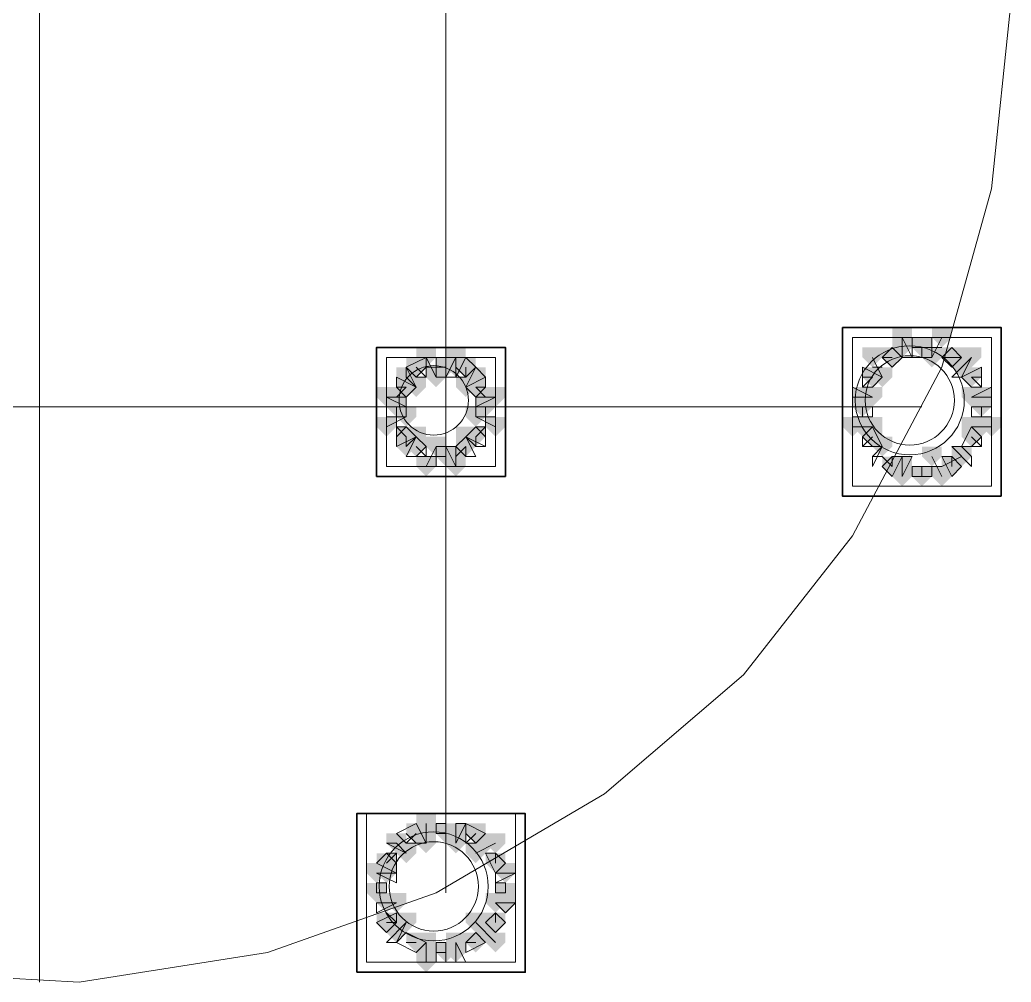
# Model space of a CAD drawing. Header units: millimetres. Extents: x 2315 to 4619, y 1334 to 1897.
# Drawn here: x 3527.93 to 3534.04, y 1548.66 to 1554.59 of the extents above; entities that cross this region are included whole.
import ezdxf

# ---------------------------------------------------------------- set-up
doc = ezdxf.new("R2010")
doc.units = ezdxf.units.MM
for name, color, linetype, true_color in [('PDF_10', 7, 'Continuous', 0x00b85c), ('PDF_AXIS', 7, 'Continuous', 0x00b85c), ('PDF_柱构件', 7, 'Continuous', 0x00b85c), ('PDF_转运站初步方案', 7, 'Continuous', 0x00b85c)]:
    doc.layers.add(name, color=color, linetype=linetype, true_color=true_color)
doc.layers.add('PDF_中心线层', color=1, linetype='Continuous')
doc.layers.add('PDF_粗实线层', color=7, linetype='Continuous')

msp = doc.modelspace()

# ---------------------------------------------------------------- hatches: boundary and pattern name
at = {"layer": 'PDF_10', "transparency": 33554559}
for points in [[(3533.4915, 1552.6298), (3533.4304, 1552.6298), (3533.4304, 1552.5687), (3533.4915, 1552.5076), (3533.5526, 1552.5687), (3533.5526, 1552.6298)], [(3533.4915, 1552.6298), (3533.4304, 1552.6298), (3533.4304, 1552.5687), (3533.4915, 1552.5076), (3533.5526, 1552.5687), (3533.5526, 1552.6298)], [(3533.3082, 1552.5687), (3533.2472, 1552.5687), (3533.2472, 1552.5076), (3533.3082, 1552.4466), (3533.3693, 1552.5076), (3533.3693, 1552.5687)], [(3533.3082, 1552.5687), (3533.2472, 1552.5687), (3533.2472, 1552.5076), (3533.3082, 1552.4466), (3533.3693, 1552.5076), (3533.3693, 1552.5687)], [(3533.3082, 1552.5687), (3533.2472, 1552.5687), (3533.2472, 1552.5076), (3533.3082, 1552.4466), (3533.3693, 1552.5076), (3533.3693, 1552.5687)], [(3533.6747, 1552.5687), (3533.6136, 1552.5687), (3533.6136, 1552.5076), (3533.6747, 1552.4466), (3533.7358, 1552.5076), (3533.7358, 1552.5687)], [(3533.6747, 1552.5687), (3533.6136, 1552.5687), (3533.6136, 1552.5076), (3533.6747, 1552.4466), (3533.7358, 1552.5076), (3533.7358, 1552.5687)], [(3533.6747, 1552.5687), (3533.6136, 1552.5687), (3533.6136, 1552.5076), (3533.6747, 1552.4466), (3533.7358, 1552.5076), (3533.7358, 1552.5687)], [(3530.3763, 1552.5076), (3530.3153, 1552.5076), (3530.3153, 1552.4466), (3530.3763, 1552.3855), (3530.4374, 1552.4466), (3530.4374, 1552.5076)], [(3530.3763, 1552.5076), (3530.3153, 1552.5076), (3530.3153, 1552.4466), (3530.3763, 1552.3855), (3530.4374, 1552.4466), (3530.4374, 1552.5076)], [(3530.5596, 1552.5076), (3530.4985, 1552.5076), (3530.4985, 1552.4466), (3530.5596, 1552.3855), (3530.6207, 1552.4466), (3530.6207, 1552.5076)], [(3530.5596, 1552.5076), (3530.4985, 1552.5076), (3530.4985, 1552.4466), (3530.5596, 1552.3855), (3530.6207, 1552.4466), (3530.6207, 1552.5076)], [(3530.6818, 1552.5076), (3530.6207, 1552.5076), (3530.6207, 1552.4466), (3530.6818, 1552.3855), (3530.7428, 1552.4466), (3530.7428, 1552.5076)], [(3530.6818, 1552.5076), (3530.6207, 1552.5076), (3530.6207, 1552.4466), (3530.6818, 1552.3855), (3530.7428, 1552.4466), (3530.7428, 1552.5076)], [(3533.1861, 1552.4466), (3533.125, 1552.4466), (3533.125, 1552.3855), (3533.1861, 1552.3244), (3533.2472, 1552.3855), (3533.2472, 1552.4466)], [(3533.1861, 1552.4466), (3533.125, 1552.4466), (3533.125, 1552.3855), (3533.1861, 1552.3244), (3533.2472, 1552.3855), (3533.2472, 1552.4466)], [(3533.7969, 1552.4466), (3533.7358, 1552.4466), (3533.7358, 1552.3855), (3533.7969, 1552.3244), (3533.858, 1552.3855), (3533.858, 1552.4466)], [(3533.7969, 1552.4466), (3533.7358, 1552.4466), (3533.7358, 1552.3855), (3533.7969, 1552.3244), (3533.858, 1552.3855), (3533.858, 1552.4466)], [(3530.3153, 1552.3855), (3530.2542, 1552.3855), (3530.2542, 1552.3244), (3530.3153, 1552.2633), (3530.3763, 1552.3244), (3530.3763, 1552.3855)], [(3530.3153, 1552.3855), (3530.2542, 1552.3855), (3530.2542, 1552.3244), (3530.3153, 1552.2633), (3530.3763, 1552.3244), (3530.3763, 1552.3855)], [(3530.7428, 1552.3855), (3530.6818, 1552.3855), (3530.6818, 1552.3244), (3530.7428, 1552.2633), (3530.8039, 1552.3244), (3530.8039, 1552.3855)], [(3530.7428, 1552.3855), (3530.6818, 1552.3855), (3530.6818, 1552.3244), (3530.7428, 1552.2633), (3530.8039, 1552.3244), (3530.8039, 1552.3855)], [(3530.2542, 1552.2633), (3530.1931, 1552.2633), (3530.1931, 1552.2022), (3530.2542, 1552.1412), (3530.3153, 1552.2022), (3530.3153, 1552.2633)], [(3530.2542, 1552.2633), (3530.1931, 1552.2633), (3530.1931, 1552.2022), (3530.2542, 1552.1412), (3530.3153, 1552.2022), (3530.3153, 1552.2633)], [(3530.2542, 1552.2633), (3530.1931, 1552.2633), (3530.1931, 1552.2022), (3530.2542, 1552.1412), (3530.3153, 1552.2022), (3530.3153, 1552.2633)], [(3530.8039, 1552.2633), (3530.7428, 1552.2633), (3530.7428, 1552.2022), (3530.8039, 1552.1412), (3530.865, 1552.2022), (3530.865, 1552.2633)], [(3530.8039, 1552.2633), (3530.7428, 1552.2633), (3530.7428, 1552.2022), (3530.8039, 1552.1412), (3530.865, 1552.2022), (3530.865, 1552.2633)], [(3530.8039, 1552.2633), (3530.7428, 1552.2633), (3530.7428, 1552.2022), (3530.8039, 1552.1412), (3530.865, 1552.2022), (3530.865, 1552.2633)], [(3533.125, 1552.2633), (3533.0639, 1552.2633), (3533.0639, 1552.2022), (3533.125, 1552.1412), (3533.1861, 1552.2022), (3533.1861, 1552.2633)], [(3533.125, 1552.2633), (3533.0639, 1552.2633), (3533.0639, 1552.2022), (3533.125, 1552.1412), (3533.1861, 1552.2022), (3533.1861, 1552.2633)], [(3533.858, 1552.2633), (3533.7969, 1552.2633), (3533.7969, 1552.2022), (3533.858, 1552.1412), (3533.9191, 1552.2022), (3533.9191, 1552.2633)], [(3533.858, 1552.2633), (3533.7969, 1552.2633), (3533.7969, 1552.2022), (3533.858, 1552.1412), (3533.9191, 1552.2022), (3533.9191, 1552.2633)], [(3533.858, 1552.2633), (3533.7969, 1552.2633), (3533.7969, 1552.2022), (3533.858, 1552.1412), (3533.9191, 1552.2022), (3533.9191, 1552.2633)], [(3530.3153, 1552.0801), (3530.2542, 1552.0801), (3530.2542, 1552.019), (3530.3153, 1551.9579), (3530.3763, 1552.019), (3530.3763, 1552.0801)], [(3530.3153, 1552.0801), (3530.2542, 1552.0801), (3530.2542, 1552.019), (3530.3153, 1551.9579), (3530.3763, 1552.019), (3530.3763, 1552.0801)], [(3530.7428, 1552.0801), (3530.6818, 1552.0801), (3530.6818, 1552.019), (3530.7428, 1551.9579), (3530.8039, 1552.019), (3530.8039, 1552.0801)], [(3530.7428, 1552.0801), (3530.6818, 1552.0801), (3530.6818, 1552.019), (3530.7428, 1551.9579), (3530.8039, 1552.019), (3530.8039, 1552.0801)], [(3533.1861, 1552.0801), (3533.125, 1552.0801), (3533.125, 1552.019), (3533.1861, 1551.9579), (3533.2472, 1552.019), (3533.2472, 1552.0801)], [(3533.1861, 1552.0801), (3533.125, 1552.0801), (3533.125, 1552.019), (3533.1861, 1551.9579), (3533.2472, 1552.019), (3533.2472, 1552.0801)], [(3533.7969, 1552.0801), (3533.7358, 1552.0801), (3533.7358, 1552.019), (3533.7969, 1551.9579), (3533.858, 1552.019), (3533.858, 1552.0801)], [(3533.7969, 1552.0801), (3533.7358, 1552.0801), (3533.7358, 1552.019), (3533.7969, 1551.9579), (3533.858, 1552.019), (3533.858, 1552.0801)], [(3530.3763, 1552.019), (3530.3153, 1552.019), (3530.3153, 1551.9579), (3530.3763, 1551.8968), (3530.4374, 1551.9579), (3530.4374, 1552.019)], [(3530.3763, 1552.019), (3530.3153, 1552.019), (3530.3153, 1551.9579), (3530.3763, 1551.8968), (3530.4374, 1551.9579), (3530.4374, 1552.019)], [(3530.6818, 1552.019), (3530.6207, 1552.019), (3530.6207, 1551.9579), (3530.6818, 1551.8968), (3530.7428, 1551.9579), (3530.7428, 1552.019)], [(3530.6818, 1552.019), (3530.6207, 1552.019), (3530.6207, 1551.9579), (3530.6818, 1551.8968), (3530.7428, 1551.9579), (3530.7428, 1552.019)], [(3530.5596, 1551.9579), (3530.4985, 1551.9579), (3530.4985, 1551.8968), (3530.5596, 1551.8357), (3530.6207, 1551.8968), (3530.6207, 1551.9579)], [(3530.5596, 1551.9579), (3530.4985, 1551.9579), (3530.4985, 1551.8968), (3530.5596, 1551.8357), (3530.6207, 1551.8968), (3530.6207, 1551.9579)], [(3533.3082, 1551.8968), (3533.2472, 1551.8968), (3533.2472, 1551.8357), (3533.3082, 1551.7747), (3533.3693, 1551.8357), (3533.3693, 1551.8968)], [(3533.3082, 1551.8968), (3533.2472, 1551.8968), (3533.2472, 1551.8357), (3533.3082, 1551.7747), (3533.3693, 1551.8357), (3533.3693, 1551.8968)], [(3533.6747, 1551.8968), (3533.6136, 1551.8968), (3533.6136, 1551.8357), (3533.6747, 1551.7747), (3533.7358, 1551.8357), (3533.7358, 1551.8968)], [(3533.6747, 1551.8968), (3533.6136, 1551.8968), (3533.6136, 1551.8357), (3533.6747, 1551.7747), (3533.7358, 1551.8357), (3533.7358, 1551.8968)], [(3533.4915, 1551.8357), (3533.4304, 1551.8357), (3533.4304, 1551.7747), (3533.4915, 1551.7136), (3533.5526, 1551.7747), (3533.5526, 1551.8357)], [(3533.4915, 1551.8357), (3533.4304, 1551.8357), (3533.4304, 1551.7747), (3533.4915, 1551.7136), (3533.5526, 1551.7747), (3533.5526, 1551.8357)], [(3530.3763, 1549.6368), (3530.3153, 1549.6368), (3530.3153, 1549.5757), (3530.3763, 1549.5147), (3530.4374, 1549.5757), (3530.4374, 1549.6368)], [(3530.3763, 1549.6368), (3530.3153, 1549.6368), (3530.3153, 1549.5757), (3530.3763, 1549.5147), (3530.4374, 1549.5757), (3530.4374, 1549.6368)], [(3530.5596, 1549.6368), (3530.4985, 1549.6368), (3530.4985, 1549.5757), (3530.5596, 1549.5147), (3530.6207, 1549.5757), (3530.6207, 1549.6368)], [(3530.5596, 1549.6368), (3530.4985, 1549.6368), (3530.4985, 1549.5757), (3530.5596, 1549.5147), (3530.6207, 1549.5757), (3530.6207, 1549.6368)], [(3530.7428, 1549.6368), (3530.6818, 1549.6368), (3530.6818, 1549.5757), (3530.7428, 1549.5147), (3530.8039, 1549.5757), (3530.8039, 1549.6368)], [(3530.7428, 1549.6368), (3530.6818, 1549.6368), (3530.6818, 1549.5757), (3530.7428, 1549.5147), (3530.8039, 1549.5757), (3530.8039, 1549.6368)], [(3530.1931, 1549.4536), (3530.132, 1549.4536), (3530.132, 1549.3925), (3530.1931, 1549.3314), (3530.2542, 1549.3925), (3530.2542, 1549.4536)], [(3530.1931, 1549.4536), (3530.132, 1549.4536), (3530.132, 1549.3925), (3530.1931, 1549.3314), (3530.2542, 1549.3925), (3530.2542, 1549.4536)], [(3530.865, 1549.4536), (3530.8039, 1549.4536), (3530.8039, 1549.3925), (3530.865, 1549.3314), (3530.9261, 1549.3925), (3530.9261, 1549.4536)], [(3530.865, 1549.4536), (3530.8039, 1549.4536), (3530.8039, 1549.3925), (3530.865, 1549.3314), (3530.9261, 1549.3925), (3530.9261, 1549.4536)], [(3530.132, 1549.2703), (3530.0709, 1549.2703), (3530.0709, 1549.2093), (3530.132, 1549.1482), (3530.1931, 1549.2093), (3530.1931, 1549.2703)], [(3530.132, 1549.2703), (3530.0709, 1549.2703), (3530.0709, 1549.2093), (3530.132, 1549.1482), (3530.1931, 1549.2093), (3530.1931, 1549.2703)], [(3530.9261, 1549.2703), (3530.865, 1549.2703), (3530.865, 1549.2093), (3530.9261, 1549.1482), (3530.9872, 1549.2093), (3530.9872, 1549.2703)], [(3530.9261, 1549.2703), (3530.865, 1549.2703), (3530.865, 1549.2093), (3530.9261, 1549.1482), (3530.9872, 1549.2093), (3530.9872, 1549.2703)], [(3530.1931, 1549.0871), (3530.132, 1549.0871), (3530.132, 1549.026), (3530.1931, 1548.9649), (3530.2542, 1549.026), (3530.2542, 1549.0871)], [(3530.1931, 1549.0871), (3530.132, 1549.0871), (3530.132, 1549.026), (3530.1931, 1548.9649), (3530.2542, 1549.026), (3530.2542, 1549.0871)], [(3530.865, 1549.0871), (3530.8039, 1549.0871), (3530.8039, 1549.026), (3530.865, 1548.9649), (3530.9261, 1549.026), (3530.9261, 1549.0871)], [(3530.865, 1549.0871), (3530.8039, 1549.0871), (3530.8039, 1549.026), (3530.865, 1548.9649), (3530.9261, 1549.026), (3530.9261, 1549.0871)], [(3530.865, 1549.0871), (3530.8039, 1549.0871), (3530.8039, 1549.026), (3530.865, 1548.9649), (3530.9261, 1549.026), (3530.9261, 1549.0871)], [(3530.3763, 1548.9649), (3530.3153, 1548.9649), (3530.3153, 1548.9039), (3530.3763, 1548.8428), (3530.4374, 1548.9039), (3530.4374, 1548.9649)], [(3530.3763, 1548.9649), (3530.3153, 1548.9649), (3530.3153, 1548.9039), (3530.3763, 1548.8428), (3530.4374, 1548.9039), (3530.4374, 1548.9649)], [(3530.7428, 1548.9649), (3530.6818, 1548.9649), (3530.6818, 1548.9039), (3530.7428, 1548.8428), (3530.8039, 1548.9039), (3530.8039, 1548.9649)], [(3530.7428, 1548.9649), (3530.6818, 1548.9649), (3530.6818, 1548.9039), (3530.7428, 1548.8428), (3530.8039, 1548.9039), (3530.8039, 1548.9649)], [(3530.5596, 1548.9039), (3530.4985, 1548.9039), (3530.4985, 1548.8428), (3530.5596, 1548.7817), (3530.6207, 1548.8428), (3530.6207, 1548.9039)], [(3530.5596, 1548.9039), (3530.4985, 1548.9039), (3530.4985, 1548.8428), (3530.5596, 1548.7817), (3530.6207, 1548.8428), (3530.6207, 1548.9039)]]:
    msp.add_hatch(color=256, dxfattribs=at).paths.add_polyline_path(points)
at = {"layer": 'PDF_柱构件', "transparency": 33554559}
for points in [[(3533.3693, 1552.6909), (3533.3082, 1552.6909), (3533.3082, 1552.6298), (3533.3693, 1552.5687), (3533.4304, 1552.6298), (3533.4304, 1552.6909)], [(3533.6136, 1552.6909), (3533.5526, 1552.6909), (3533.5526, 1552.6298), (3533.6136, 1552.5687), (3533.6747, 1552.6298), (3533.6747, 1552.6909)], [(3533.3693, 1552.6298), (3533.3082, 1552.6298), (3533.3082, 1552.5687), (3533.3693, 1552.5076), (3533.4304, 1552.5687), (3533.4304, 1552.6298)], [(3530.4374, 1552.5687), (3530.3763, 1552.5687), (3530.3763, 1552.5076), (3530.4374, 1552.4466), (3530.4985, 1552.5076), (3530.4985, 1552.5687)], [(3530.6207, 1552.5687), (3530.5596, 1552.5687), (3530.5596, 1552.5076), (3530.6207, 1552.4466), (3530.6818, 1552.5076), (3530.6818, 1552.5687)], [(3533.1861, 1552.5687), (3533.125, 1552.5687), (3533.125, 1552.5076), (3533.1861, 1552.4466), (3533.2472, 1552.5076), (3533.2472, 1552.5687)], [(3533.5526, 1552.5687), (3533.4915, 1552.5687), (3533.4915, 1552.5076), (3533.5526, 1552.4466), (3533.6136, 1552.5076), (3533.6136, 1552.5687)], [(3533.7969, 1552.5687), (3533.7358, 1552.5687), (3533.7358, 1552.5076), (3533.7969, 1552.4466), (3533.858, 1552.5076), (3533.858, 1552.5687)], [(3530.6207, 1552.5076), (3530.5596, 1552.5076), (3530.5596, 1552.4466), (3530.6207, 1552.3855), (3530.6818, 1552.4466), (3530.6818, 1552.5076)], [(3533.7358, 1552.5076), (3533.6747, 1552.5076), (3533.6747, 1552.4466), (3533.7358, 1552.3855), (3533.7969, 1552.4466), (3533.7969, 1552.5076)], [(3530.3153, 1552.4466), (3530.2542, 1552.4466), (3530.2542, 1552.3855), (3530.3153, 1552.3244), (3530.3763, 1552.3855), (3530.3763, 1552.4466)], [(3530.4985, 1552.4466), (3530.4374, 1552.4466), (3530.4374, 1552.3855), (3530.4985, 1552.3244), (3530.5596, 1552.3855), (3530.5596, 1552.4466)], [(3530.7428, 1552.4466), (3530.6818, 1552.4466), (3530.6818, 1552.3855), (3530.7428, 1552.3244), (3530.8039, 1552.3855), (3530.8039, 1552.4466)], [(3533.2472, 1552.4466), (3533.1861, 1552.4466), (3533.1861, 1552.3855), (3533.2472, 1552.3244), (3533.3082, 1552.3855), (3533.3082, 1552.4466)], [(3530.3763, 1552.3855), (3530.3153, 1552.3855), (3530.3153, 1552.3244), (3530.3763, 1552.2633), (3530.4374, 1552.3244), (3530.4374, 1552.3855)], [(3530.6818, 1552.3855), (3530.6207, 1552.3855), (3530.6207, 1552.3244), (3530.6818, 1552.2633), (3530.7428, 1552.3244), (3530.7428, 1552.3855)], [(3530.1931, 1552.3244), (3530.132, 1552.3244), (3530.132, 1552.2633), (3530.1931, 1552.2022), (3530.2542, 1552.2633), (3530.2542, 1552.3244)], [(3530.2542, 1552.3244), (3530.1931, 1552.3244), (3530.1931, 1552.2633), (3530.2542, 1552.2022), (3530.3153, 1552.2633), (3530.3153, 1552.3244)], [(3530.8039, 1552.3244), (3530.7428, 1552.3244), (3530.7428, 1552.2633), (3530.8039, 1552.2022), (3530.865, 1552.2633), (3530.865, 1552.3244)], [(3530.865, 1552.3244), (3530.8039, 1552.3244), (3530.8039, 1552.2633), (3530.865, 1552.2022), (3530.9261, 1552.2633), (3530.9261, 1552.3244)], [(3533.125, 1552.3244), (3533.0639, 1552.3244), (3533.0639, 1552.2633), (3533.125, 1552.2022), (3533.1861, 1552.2633), (3533.1861, 1552.3244)], [(3533.1861, 1552.3244), (3533.125, 1552.3244), (3533.125, 1552.2633), (3533.1861, 1552.2022), (3533.2472, 1552.2633), (3533.2472, 1552.3244)], [(3533.7969, 1552.3244), (3533.7358, 1552.3244), (3533.7358, 1552.2633), (3533.7969, 1552.2022), (3533.858, 1552.2633), (3533.858, 1552.3244)], [(3533.858, 1552.3244), (3533.7969, 1552.3244), (3533.7969, 1552.2633), (3533.858, 1552.2022), (3533.9191, 1552.2633), (3533.9191, 1552.3244)], [(3530.3153, 1552.2022), (3530.2542, 1552.2022), (3530.2542, 1552.1412), (3530.3153, 1552.0801), (3530.3763, 1552.1412), (3530.3763, 1552.2022)], [(3530.7428, 1552.2022), (3530.6818, 1552.2022), (3530.6818, 1552.1412), (3530.7428, 1552.0801), (3530.8039, 1552.1412), (3530.8039, 1552.2022)], [(3530.1931, 1552.1412), (3530.132, 1552.1412), (3530.132, 1552.0801), (3530.1931, 1552.019), (3530.2542, 1552.0801), (3530.2542, 1552.1412)], [(3530.865, 1552.1412), (3530.8039, 1552.1412), (3530.8039, 1552.0801), (3530.865, 1552.019), (3530.9261, 1552.0801), (3530.9261, 1552.1412)], [(3533.0639, 1552.1412), (3533.0028, 1552.1412), (3533.0028, 1552.0801), (3533.0639, 1552.019), (3533.125, 1552.0801), (3533.125, 1552.1412)], [(3533.125, 1552.1412), (3533.0639, 1552.1412), (3533.0639, 1552.0801), (3533.125, 1552.019), (3533.1861, 1552.0801), (3533.1861, 1552.1412)], [(3533.1861, 1552.1412), (3533.125, 1552.1412), (3533.125, 1552.0801), (3533.1861, 1552.019), (3533.2472, 1552.0801), (3533.2472, 1552.1412)], [(3533.7969, 1552.1412), (3533.7358, 1552.1412), (3533.7358, 1552.0801), (3533.7969, 1552.019), (3533.858, 1552.0801), (3533.858, 1552.1412)], [(3533.858, 1552.1412), (3533.7969, 1552.1412), (3533.7969, 1552.0801), (3533.858, 1552.019), (3533.9191, 1552.0801), (3533.9191, 1552.1412)], [(3533.9191, 1552.1412), (3533.858, 1552.1412), (3533.858, 1552.0801), (3533.9191, 1552.019), (3533.9801, 1552.0801), (3533.9801, 1552.1412)], [(3530.3763, 1552.0801), (3530.3153, 1552.0801), (3530.3153, 1552.019), (3530.3763, 1551.9579), (3530.4374, 1552.019), (3530.4374, 1552.0801)], [(3530.6818, 1552.0801), (3530.6207, 1552.0801), (3530.6207, 1552.019), (3530.6818, 1551.9579), (3530.7428, 1552.019), (3530.7428, 1552.0801)], [(3530.3153, 1552.019), (3530.2542, 1552.019), (3530.2542, 1551.9579), (3530.3153, 1551.8968), (3530.3763, 1551.9579), (3530.3763, 1552.019)], [(3530.4985, 1552.019), (3530.4374, 1552.019), (3530.4374, 1551.9579), (3530.4985, 1551.8968), (3530.5596, 1551.9579), (3530.5596, 1552.019)], [(3533.2472, 1552.019), (3533.1861, 1552.019), (3533.1861, 1551.9579), (3533.2472, 1551.8968), (3533.3082, 1551.9579), (3533.3082, 1552.019)], [(3530.6207, 1551.9579), (3530.5596, 1551.9579), (3530.5596, 1551.8968), (3530.6207, 1551.8357), (3530.6818, 1551.8968), (3530.6818, 1551.9579)], [(3533.5526, 1551.9579), (3533.4915, 1551.9579), (3533.4915, 1551.8968), (3533.5526, 1551.8357), (3533.6136, 1551.8968), (3533.6136, 1551.9579)], [(3533.7358, 1551.9579), (3533.6747, 1551.9579), (3533.6747, 1551.8968), (3533.7358, 1551.8357), (3533.7969, 1551.8968), (3533.7969, 1551.9579)], [(3530.4374, 1551.8968), (3530.3763, 1551.8968), (3530.3763, 1551.8357), (3530.4374, 1551.7747), (3530.4985, 1551.8357), (3530.4985, 1551.8968)], [(3530.6207, 1551.8968), (3530.5596, 1551.8968), (3530.5596, 1551.8357), (3530.6207, 1551.7747), (3530.6818, 1551.8357), (3530.6818, 1551.8968)], [(3533.3693, 1551.8968), (3533.3082, 1551.8968), (3533.3082, 1551.8357), (3533.3693, 1551.7747), (3533.4304, 1551.8357), (3533.4304, 1551.8968)], [(3533.3693, 1551.8357), (3533.3082, 1551.8357), (3533.3082, 1551.7747), (3533.3693, 1551.7136), (3533.4304, 1551.7747), (3533.4304, 1551.8357)], [(3533.6136, 1551.8357), (3533.5526, 1551.8357), (3533.5526, 1551.7747), (3533.6136, 1551.7136), (3533.6747, 1551.7747), (3533.6747, 1551.8357)], [(3530.4374, 1549.6979), (3530.3763, 1549.6979), (3530.3763, 1549.6368), (3530.4374, 1549.5757), (3530.4985, 1549.6368), (3530.4985, 1549.6979)], [(3530.4374, 1549.6368), (3530.3763, 1549.6368), (3530.3763, 1549.5757), (3530.4374, 1549.5147), (3530.4985, 1549.5757), (3530.4985, 1549.6368)], [(3530.6207, 1549.6368), (3530.5596, 1549.6368), (3530.5596, 1549.5757), (3530.6207, 1549.5147), (3530.6818, 1549.5757), (3530.6818, 1549.6368)], [(3530.2542, 1549.5757), (3530.1931, 1549.5757), (3530.1931, 1549.5147), (3530.2542, 1549.4536), (3530.3153, 1549.5147), (3530.3153, 1549.5757)], [(3530.4374, 1549.5757), (3530.3763, 1549.5757), (3530.3763, 1549.5147), (3530.4374, 1549.4536), (3530.4985, 1549.5147), (3530.4985, 1549.5757)], [(3530.6207, 1549.5757), (3530.5596, 1549.5757), (3530.5596, 1549.5147), (3530.6207, 1549.4536), (3530.6818, 1549.5147), (3530.6818, 1549.5757)], [(3530.8039, 1549.5757), (3530.7428, 1549.5757), (3530.7428, 1549.5147), (3530.8039, 1549.4536), (3530.865, 1549.5147), (3530.865, 1549.5757)], [(3530.865, 1549.5757), (3530.8039, 1549.5757), (3530.8039, 1549.5147), (3530.865, 1549.4536), (3530.9261, 1549.5147), (3530.9261, 1549.5757)], [(3530.3153, 1549.5147), (3530.2542, 1549.5147), (3530.2542, 1549.4536), (3530.3153, 1549.3925), (3530.3763, 1549.4536), (3530.3763, 1549.5147)], [(3530.7428, 1549.5147), (3530.6818, 1549.5147), (3530.6818, 1549.4536), (3530.7428, 1549.3925), (3530.8039, 1549.4536), (3530.8039, 1549.5147)], [(3530.132, 1549.3925), (3530.0709, 1549.3925), (3530.0709, 1549.3314), (3530.132, 1549.2703), (3530.1931, 1549.3314), (3530.1931, 1549.3925)], [(3530.1931, 1549.3925), (3530.132, 1549.3925), (3530.132, 1549.3314), (3530.1931, 1549.2703), (3530.2542, 1549.3314), (3530.2542, 1549.3925)], [(3530.9261, 1549.3925), (3530.865, 1549.3925), (3530.865, 1549.3314), (3530.9261, 1549.2703), (3530.9872, 1549.3314), (3530.9872, 1549.3925)], [(3530.1931, 1549.2093), (3530.132, 1549.2093), (3530.132, 1549.1482), (3530.1931, 1549.0871), (3530.2542, 1549.1482), (3530.2542, 1549.2093)], [(3530.2542, 1549.2093), (3530.1931, 1549.2093), (3530.1931, 1549.1482), (3530.2542, 1549.0871), (3530.3153, 1549.1482), (3530.3153, 1549.2093)], [(3530.865, 1549.2093), (3530.8039, 1549.2093), (3530.8039, 1549.1482), (3530.865, 1549.0871), (3530.9261, 1549.1482), (3530.9261, 1549.2093)], [(3530.9261, 1549.2093), (3530.865, 1549.2093), (3530.865, 1549.1482), (3530.9261, 1549.0871), (3530.9872, 1549.1482), (3530.9872, 1549.2093)], [(3530.3153, 1549.0871), (3530.2542, 1549.0871), (3530.2542, 1549.026), (3530.3153, 1548.9649), (3530.3763, 1549.026), (3530.3763, 1549.0871)], [(3530.7428, 1549.0871), (3530.6818, 1549.0871), (3530.6818, 1549.026), (3530.7428, 1548.9649), (3530.8039, 1549.026), (3530.8039, 1549.0871)], [(3530.2542, 1549.026), (3530.1931, 1549.026), (3530.1931, 1548.9649), (3530.2542, 1548.9039), (3530.3153, 1548.9649), (3530.3153, 1549.026)], [(3530.8039, 1549.026), (3530.7428, 1549.026), (3530.7428, 1548.9649), (3530.8039, 1548.9039), (3530.865, 1548.9649), (3530.865, 1549.026)], [(3530.4374, 1548.9649), (3530.3763, 1548.9649), (3530.3763, 1548.9039), (3530.4374, 1548.8428), (3530.4985, 1548.9039), (3530.4985, 1548.9649)], [(3530.6207, 1548.9649), (3530.5596, 1548.9649), (3530.5596, 1548.9039), (3530.6207, 1548.8428), (3530.6818, 1548.9039), (3530.6818, 1548.9649)], [(3530.865, 1548.9649), (3530.8039, 1548.9649), (3530.8039, 1548.9039), (3530.865, 1548.8428), (3530.9261, 1548.9039), (3530.9261, 1548.9649)], [(3530.4374, 1548.9039), (3530.3763, 1548.9039), (3530.3763, 1548.8428), (3530.4374, 1548.7817), (3530.4985, 1548.8428), (3530.4985, 1548.9039)], [(3530.6207, 1548.9039), (3530.5596, 1548.9039), (3530.5596, 1548.8428), (3530.6207, 1548.7817), (3530.6818, 1548.8428), (3530.6818, 1548.9039)], [(3530.4374, 1548.8428), (3530.3763, 1548.8428), (3530.3763, 1548.7817), (3530.4374, 1548.7206), (3530.4985, 1548.7817), (3530.4985, 1548.8428)]]:
    msp.add_hatch(color=256, dxfattribs=at).paths.add_polyline_path(points)
at = {"layer": 'PDF_转运站初步方案', "transparency": 33554559}
for points in [[(3533.4915, 1552.6298), (3533.4304, 1552.6298), (3533.4304, 1552.5687), (3533.4915, 1552.5076), (3533.5526, 1552.5687), (3533.5526, 1552.6298)], [(3533.4915, 1552.6298), (3533.4304, 1552.6298), (3533.4304, 1552.5687), (3533.4915, 1552.5076), (3533.5526, 1552.5687), (3533.5526, 1552.6298)], [(3533.3082, 1552.5687), (3533.2472, 1552.5687), (3533.2472, 1552.5076), (3533.3082, 1552.4466), (3533.3693, 1552.5076), (3533.3693, 1552.5687)], [(3533.3082, 1552.5687), (3533.2472, 1552.5687), (3533.2472, 1552.5076), (3533.3082, 1552.4466), (3533.3693, 1552.5076), (3533.3693, 1552.5687)], [(3533.6747, 1552.5687), (3533.6136, 1552.5687), (3533.6136, 1552.5076), (3533.6747, 1552.4466), (3533.7358, 1552.5076), (3533.7358, 1552.5687)], [(3533.6747, 1552.5687), (3533.6136, 1552.5687), (3533.6136, 1552.5076), (3533.6747, 1552.4466), (3533.7358, 1552.5076), (3533.7358, 1552.5687)], [(3530.3763, 1552.5076), (3530.3153, 1552.5076), (3530.3153, 1552.4466), (3530.3763, 1552.3855), (3530.4374, 1552.4466), (3530.4374, 1552.5076)], [(3530.3763, 1552.5076), (3530.3153, 1552.5076), (3530.3153, 1552.4466), (3530.3763, 1552.3855), (3530.4374, 1552.4466), (3530.4374, 1552.5076)], [(3530.5596, 1552.5076), (3530.4985, 1552.5076), (3530.4985, 1552.4466), (3530.5596, 1552.3855), (3530.6207, 1552.4466), (3530.6207, 1552.5076)], [(3530.5596, 1552.5076), (3530.4985, 1552.5076), (3530.4985, 1552.4466), (3530.5596, 1552.3855), (3530.6207, 1552.4466), (3530.6207, 1552.5076)], [(3530.6818, 1552.5076), (3530.6207, 1552.5076), (3530.6207, 1552.4466), (3530.6818, 1552.3855), (3530.7428, 1552.4466), (3530.7428, 1552.5076)], [(3530.6818, 1552.5076), (3530.6207, 1552.5076), (3530.6207, 1552.4466), (3530.6818, 1552.3855), (3530.7428, 1552.4466), (3530.7428, 1552.5076)], [(3533.1861, 1552.4466), (3533.125, 1552.4466), (3533.125, 1552.3855), (3533.1861, 1552.3244), (3533.2472, 1552.3855), (3533.2472, 1552.4466)], [(3533.1861, 1552.4466), (3533.125, 1552.4466), (3533.125, 1552.3855), (3533.1861, 1552.3244), (3533.2472, 1552.3855), (3533.2472, 1552.4466)], [(3533.7969, 1552.4466), (3533.7358, 1552.4466), (3533.7358, 1552.3855), (3533.7969, 1552.3244), (3533.858, 1552.3855), (3533.858, 1552.4466)], [(3533.7969, 1552.4466), (3533.7358, 1552.4466), (3533.7358, 1552.3855), (3533.7969, 1552.3244), (3533.858, 1552.3855), (3533.858, 1552.4466)], [(3530.3153, 1552.3855), (3530.2542, 1552.3855), (3530.2542, 1552.3244), (3530.3153, 1552.2633), (3530.3763, 1552.3244), (3530.3763, 1552.3855)], [(3530.3153, 1552.3855), (3530.2542, 1552.3855), (3530.2542, 1552.3244), (3530.3153, 1552.2633), (3530.3763, 1552.3244), (3530.3763, 1552.3855)], [(3530.7428, 1552.3855), (3530.6818, 1552.3855), (3530.6818, 1552.3244), (3530.7428, 1552.2633), (3530.8039, 1552.3244), (3530.8039, 1552.3855)], [(3530.7428, 1552.3855), (3530.6818, 1552.3855), (3530.6818, 1552.3244), (3530.7428, 1552.2633), (3530.8039, 1552.3244), (3530.8039, 1552.3855)], [(3530.2542, 1552.2633), (3530.1931, 1552.2633), (3530.1931, 1552.2022), (3530.2542, 1552.1412), (3530.3153, 1552.2022), (3530.3153, 1552.2633)], [(3530.2542, 1552.2633), (3530.1931, 1552.2633), (3530.1931, 1552.2022), (3530.2542, 1552.1412), (3530.3153, 1552.2022), (3530.3153, 1552.2633)], [(3530.8039, 1552.2633), (3530.7428, 1552.2633), (3530.7428, 1552.2022), (3530.8039, 1552.1412), (3530.865, 1552.2022), (3530.865, 1552.2633)], [(3530.8039, 1552.2633), (3530.7428, 1552.2633), (3530.7428, 1552.2022), (3530.8039, 1552.1412), (3530.865, 1552.2022), (3530.865, 1552.2633)], [(3533.125, 1552.2633), (3533.0639, 1552.2633), (3533.0639, 1552.2022), (3533.125, 1552.1412), (3533.1861, 1552.2022), (3533.1861, 1552.2633)], [(3533.125, 1552.2633), (3533.0639, 1552.2633), (3533.0639, 1552.2022), (3533.125, 1552.1412), (3533.1861, 1552.2022), (3533.1861, 1552.2633)], [(3533.858, 1552.2633), (3533.7969, 1552.2633), (3533.7969, 1552.2022), (3533.858, 1552.1412), (3533.9191, 1552.2022), (3533.9191, 1552.2633)], [(3533.858, 1552.2633), (3533.7969, 1552.2633), (3533.7969, 1552.2022), (3533.858, 1552.1412), (3533.9191, 1552.2022), (3533.9191, 1552.2633)], [(3530.3153, 1552.0801), (3530.2542, 1552.0801), (3530.2542, 1552.019), (3530.3153, 1551.9579), (3530.3763, 1552.019), (3530.3763, 1552.0801)], [(3530.3153, 1552.0801), (3530.2542, 1552.0801), (3530.2542, 1552.019), (3530.3153, 1551.9579), (3530.3763, 1552.019), (3530.3763, 1552.0801)], [(3530.7428, 1552.0801), (3530.6818, 1552.0801), (3530.6818, 1552.019), (3530.7428, 1551.9579), (3530.8039, 1552.019), (3530.8039, 1552.0801)], [(3530.7428, 1552.0801), (3530.6818, 1552.0801), (3530.6818, 1552.019), (3530.7428, 1551.9579), (3530.8039, 1552.019), (3530.8039, 1552.0801)], [(3533.1861, 1552.0801), (3533.125, 1552.0801), (3533.125, 1552.019), (3533.1861, 1551.9579), (3533.2472, 1552.019), (3533.2472, 1552.0801)], [(3533.1861, 1552.0801), (3533.125, 1552.0801), (3533.125, 1552.019), (3533.1861, 1551.9579), (3533.2472, 1552.019), (3533.2472, 1552.0801)], [(3533.7969, 1552.0801), (3533.7358, 1552.0801), (3533.7358, 1552.019), (3533.7969, 1551.9579), (3533.858, 1552.019), (3533.858, 1552.0801)], [(3533.7969, 1552.0801), (3533.7358, 1552.0801), (3533.7358, 1552.019), (3533.7969, 1551.9579), (3533.858, 1552.019), (3533.858, 1552.0801)], [(3530.3763, 1552.019), (3530.3153, 1552.019), (3530.3153, 1551.9579), (3530.3763, 1551.8968), (3530.4374, 1551.9579), (3530.4374, 1552.019)], [(3530.3763, 1552.019), (3530.3153, 1552.019), (3530.3153, 1551.9579), (3530.3763, 1551.8968), (3530.4374, 1551.9579), (3530.4374, 1552.019)], [(3530.6818, 1552.019), (3530.6207, 1552.019), (3530.6207, 1551.9579), (3530.6818, 1551.8968), (3530.7428, 1551.9579), (3530.7428, 1552.019)], [(3530.6818, 1552.019), (3530.6207, 1552.019), (3530.6207, 1551.9579), (3530.6818, 1551.8968), (3530.7428, 1551.9579), (3530.7428, 1552.019)], [(3530.5596, 1551.9579), (3530.4985, 1551.9579), (3530.4985, 1551.8968), (3530.5596, 1551.8357), (3530.6207, 1551.8968), (3530.6207, 1551.9579)], [(3530.5596, 1551.9579), (3530.4985, 1551.9579), (3530.4985, 1551.8968), (3530.5596, 1551.8357), (3530.6207, 1551.8968), (3530.6207, 1551.9579)], [(3533.3082, 1551.8968), (3533.2472, 1551.8968), (3533.2472, 1551.8357), (3533.3082, 1551.7747), (3533.3693, 1551.8357), (3533.3693, 1551.8968)], [(3533.3082, 1551.8968), (3533.2472, 1551.8968), (3533.2472, 1551.8357), (3533.3082, 1551.7747), (3533.3693, 1551.8357), (3533.3693, 1551.8968)], [(3533.6747, 1551.8968), (3533.6136, 1551.8968), (3533.6136, 1551.8357), (3533.6747, 1551.7747), (3533.7358, 1551.8357), (3533.7358, 1551.8968)], [(3533.6747, 1551.8968), (3533.6136, 1551.8968), (3533.6136, 1551.8357), (3533.6747, 1551.7747), (3533.7358, 1551.8357), (3533.7358, 1551.8968)], [(3533.4915, 1551.8357), (3533.4304, 1551.8357), (3533.4304, 1551.7747), (3533.4915, 1551.7136), (3533.5526, 1551.7747), (3533.5526, 1551.8357)], [(3533.4915, 1551.8357), (3533.4304, 1551.8357), (3533.4304, 1551.7747), (3533.4915, 1551.7136), (3533.5526, 1551.7747), (3533.5526, 1551.8357)], [(3530.3763, 1549.6368), (3530.3153, 1549.6368), (3530.3153, 1549.5757), (3530.3763, 1549.5147), (3530.4374, 1549.5757), (3530.4374, 1549.6368)], [(3530.3763, 1549.6368), (3530.3153, 1549.6368), (3530.3153, 1549.5757), (3530.3763, 1549.5147), (3530.4374, 1549.5757), (3530.4374, 1549.6368)], [(3530.5596, 1549.6368), (3530.4985, 1549.6368), (3530.4985, 1549.5757), (3530.5596, 1549.5147), (3530.6207, 1549.5757), (3530.6207, 1549.6368)], [(3530.5596, 1549.6368), (3530.4985, 1549.6368), (3530.4985, 1549.5757), (3530.5596, 1549.5147), (3530.6207, 1549.5757), (3530.6207, 1549.6368)], [(3530.7428, 1549.6368), (3530.6818, 1549.6368), (3530.6818, 1549.5757), (3530.7428, 1549.5147), (3530.8039, 1549.5757), (3530.8039, 1549.6368)], [(3530.7428, 1549.6368), (3530.6818, 1549.6368), (3530.6818, 1549.5757), (3530.7428, 1549.5147), (3530.8039, 1549.5757), (3530.8039, 1549.6368)], [(3530.1931, 1549.4536), (3530.132, 1549.4536), (3530.132, 1549.3925), (3530.1931, 1549.3314), (3530.2542, 1549.3925), (3530.2542, 1549.4536)], [(3530.1931, 1549.4536), (3530.132, 1549.4536), (3530.132, 1549.3925), (3530.1931, 1549.3314), (3530.2542, 1549.3925), (3530.2542, 1549.4536)], [(3530.865, 1549.4536), (3530.8039, 1549.4536), (3530.8039, 1549.3925), (3530.865, 1549.3314), (3530.9261, 1549.3925), (3530.9261, 1549.4536)], [(3530.865, 1549.4536), (3530.8039, 1549.4536), (3530.8039, 1549.3925), (3530.865, 1549.3314), (3530.9261, 1549.3925), (3530.9261, 1549.4536)], [(3530.132, 1549.2703), (3530.0709, 1549.2703), (3530.0709, 1549.2093), (3530.132, 1549.1482), (3530.1931, 1549.2093), (3530.1931, 1549.2703)], [(3530.132, 1549.2703), (3530.0709, 1549.2703), (3530.0709, 1549.2093), (3530.132, 1549.1482), (3530.1931, 1549.2093), (3530.1931, 1549.2703)], [(3530.9261, 1549.2703), (3530.865, 1549.2703), (3530.865, 1549.2093), (3530.9261, 1549.1482), (3530.9872, 1549.2093), (3530.9872, 1549.2703)], [(3530.9261, 1549.2703), (3530.865, 1549.2703), (3530.865, 1549.2093), (3530.9261, 1549.1482), (3530.9872, 1549.2093), (3530.9872, 1549.2703)], [(3530.1931, 1549.0871), (3530.132, 1549.0871), (3530.132, 1549.026), (3530.1931, 1548.9649), (3530.2542, 1549.026), (3530.2542, 1549.0871)], [(3530.1931, 1549.0871), (3530.132, 1549.0871), (3530.132, 1549.026), (3530.1931, 1548.9649), (3530.2542, 1549.026), (3530.2542, 1549.0871)], [(3530.865, 1549.0871), (3530.8039, 1549.0871), (3530.8039, 1549.026), (3530.865, 1548.9649), (3530.9261, 1549.026), (3530.9261, 1549.0871)], [(3530.865, 1549.0871), (3530.8039, 1549.0871), (3530.8039, 1549.026), (3530.865, 1548.9649), (3530.9261, 1549.026), (3530.9261, 1549.0871)], [(3530.3763, 1548.9649), (3530.3153, 1548.9649), (3530.3153, 1548.9039), (3530.3763, 1548.8428), (3530.4374, 1548.9039), (3530.4374, 1548.9649)], [(3530.3763, 1548.9649), (3530.3153, 1548.9649), (3530.3153, 1548.9039), (3530.3763, 1548.8428), (3530.4374, 1548.9039), (3530.4374, 1548.9649)], [(3530.7428, 1548.9649), (3530.6818, 1548.9649), (3530.6818, 1548.9039), (3530.7428, 1548.8428), (3530.8039, 1548.9039), (3530.8039, 1548.9649)], [(3530.7428, 1548.9649), (3530.6818, 1548.9649), (3530.6818, 1548.9039), (3530.7428, 1548.8428), (3530.8039, 1548.9039), (3530.8039, 1548.9649)], [(3530.5596, 1548.9039), (3530.4985, 1548.9039), (3530.4985, 1548.8428), (3530.5596, 1548.7817), (3530.6207, 1548.8428), (3530.6207, 1548.9039)], [(3530.5596, 1548.9039), (3530.4985, 1548.9039), (3530.4985, 1548.8428), (3530.5596, 1548.7817), (3530.6207, 1548.8428), (3530.6207, 1548.9039)]]:
    msp.add_hatch(color=256, dxfattribs=at).paths.add_polyline_path(points)

# ---------------------------------------------------------------- linework, layer by layer
at = {"layer": 'PDF_10', "lineweight": 18}
for points in [[(3533.4304, 1552.5687), (3533.5526, 1552.5687)], [(3533.4915, 1552.5076), (3533.4915, 1552.5687)], [(3530.4985, 1552.4466), (3530.5596, 1552.4466), (3530.5596, 1552.5076)], [(3533.2472, 1552.5076), (3533.3082, 1552.5076)], [(3533.6136, 1552.5076), (3533.7358, 1552.5076)], [(3530.3763, 1552.3855), (3530.4374, 1552.4466)], [(3530.4374, 1552.3855), (3530.3763, 1552.4466)], [(3530.6207, 1552.4466), (3530.6818, 1552.3855), (3530.6818, 1552.4466)], [(3533.125, 1552.3244), (3533.1861, 1552.3855), (3533.125, 1552.3855)], [(3533.858, 1552.3855), (3533.7969, 1552.3855), (3533.858, 1552.3244)], [(3530.2542, 1552.2633), (3530.3153, 1552.3244), (3530.2542, 1552.3244)], [(3530.8039, 1552.3244), (3530.7428, 1552.3244), (3530.8039, 1552.2633)], [(3530.2542, 1552.1412), (3530.2542, 1552.2022)], [(3530.8039, 1552.2022), (3530.8039, 1552.1412)], [(3533.125, 1552.1412), (3533.125, 1552.2022), (3533.0639, 1552.2022)], [(3533.858, 1552.2022), (3533.858, 1552.1412)], [(3530.3153, 1552.019), (3530.2542, 1552.0801)], [(3530.3153, 1552.0801), (3530.2542, 1552.019)], [(3530.8039, 1552.0801), (3530.7428, 1552.019)], [(3530.7428, 1552.0801), (3530.8039, 1552.019)], [(3533.1861, 1551.9579), (3533.125, 1552.019)], [(3533.1861, 1552.019), (3533.125, 1551.9579)], [(3533.858, 1552.019), (3533.7969, 1551.9579)], [(3533.7969, 1552.019), (3533.858, 1551.9579)], [(3530.4374, 1551.8968), (3530.3763, 1551.9579)], [(3530.4374, 1551.9579), (3530.3763, 1551.8968)], [(3530.5596, 1551.9579), (3530.5596, 1551.8968), (3530.4985, 1551.8968)], [(3530.6818, 1551.8968), (3530.6818, 1551.9579), (3530.6207, 1551.8968)], [(3533.3082, 1551.8968), (3533.3082, 1551.8357), (3533.2472, 1551.8968)], [(3533.7358, 1551.8968), (3533.6136, 1551.8357)], [(3533.6747, 1551.8968), (3533.6747, 1551.8357)], [(3533.4915, 1551.8357), (3533.4915, 1551.7747)], [(3533.5526, 1551.7747), (3533.4304, 1551.7747)], [(3530.5596, 1549.6368), (3530.5596, 1549.5757), (3530.4985, 1549.5757)], [(3530.3763, 1549.5757), (3530.3153, 1549.5147)], [(3530.3763, 1549.5147), (3530.3153, 1549.5757)], [(3530.7428, 1549.5147), (3530.6818, 1549.5757)], [(3530.6818, 1549.5147), (3530.7428, 1549.5757)], [(3530.2542, 1549.4536), (3530.1931, 1549.3925)], [(3530.2542, 1549.3925), (3530.1931, 1549.4536)], [(3530.865, 1549.4536), (3530.865, 1549.3925), (3530.865, 1549.4536)], [(3530.132, 1549.2703), (3530.132, 1549.2093), (3530.1931, 1549.2093)], [(3530.865, 1549.2093), (3530.9261, 1549.2093), (3530.9261, 1549.2703)], [(3530.1931, 1549.0871), (3530.2542, 1549.026), (3530.1931, 1549.026)], [(3530.865, 1549.026), (3530.865, 1549.0871)], [(3530.3153, 1548.9039), (3530.3763, 1548.9039), (3530.3153, 1548.9039)], [(3530.4985, 1548.8428), (3530.5596, 1548.8428), (3530.5596, 1548.9039)], [(3530.7428, 1548.9039), (3530.6818, 1548.9039), (3530.7428, 1548.9039)]]:
    msp.add_lwpolyline(points, dxfattribs=at)
at = {"layer": 'PDF_AXIS', "lineweight": 18}
for points in [[(3533.9191, 1551.7136), (3533.9191, 1552.6298), (3533.0639, 1552.6298), (3533.0639, 1551.7136)], [(3530.865, 1551.8357), (3530.865, 1552.5076), (3530.1931, 1552.5076), (3530.1931, 1551.8357)], [(3530.0709, 1548.7817), (3530.0709, 1549.6979), (3530.9872, 1549.6979), (3530.9872, 1548.7817)]]:
    msp.add_lwpolyline(points, close=True, dxfattribs=at)
at = {"layer": 'PDF_中心线层', "color": 112, "lineweight": 18, "true_color": 0x00b85c}
msp.add_lwpolyline([(3528.0553, 1560.6925), (3528.0553, 1548.6595)], close=True, dxfattribs=at)
for points in [[(3530.5596, 1549.2093), (3530.5596, 1560.1428)], [(3534.0412, 1554.7066), (3533.9191, 1553.546), (3533.6136, 1552.4466), (3533.0639, 1551.4082), (3532.392, 1550.553), (3531.5369, 1549.8201), (3530.4985, 1549.2093), (3529.4601, 1548.8428), (3528.2996, 1548.6595), (3527.2001, 1548.7206), (3526.1007, 1549.026), (3525.0623, 1549.4536), (3525.0012, 1549.5147)], [(3522.558, 1552.2022), (3533.4915, 1552.2022)]]:
    msp.add_lwpolyline(points, dxfattribs=at)
at = {"layer": 'PDF_柱构件', "lineweight": 18}
for points in [[(3533.3693, 1552.6298), (3533.3693, 1552.5076), (3533.4304, 1552.5076)], [(3533.4304, 1552.5076), (3533.5526, 1552.5076), (3533.5526, 1552.6298), (3533.4304, 1552.6298)], [(3533.6136, 1552.6298), (3533.5526, 1552.5076)], [(3533.3082, 1552.4466), (3533.3693, 1552.5076), (3533.3082, 1552.5687), (3533.2472, 1552.5076)], [(3533.6136, 1552.5076), (3533.6747, 1552.4466), (3533.7358, 1552.5076), (3533.6747, 1552.5687)], [(3530.3763, 1552.3855), (3530.4374, 1552.3855), (3530.4374, 1552.5076), (3530.3153, 1552.4466)], [(3530.4374, 1552.5076), (3530.4985, 1552.3855)], [(3530.4985, 1552.3855), (3530.5596, 1552.3855), (3530.5596, 1552.5076), (3530.4985, 1552.5076)], [(3530.6207, 1552.5076), (3530.5596, 1552.3855), (3530.6207, 1552.3855)], [(3530.6207, 1552.3855), (3530.6818, 1552.3855), (3530.7428, 1552.4466), (3530.6818, 1552.5076)], [(3533.1861, 1552.5076), (3533.2472, 1552.3855)], [(3533.7969, 1552.5076), (3533.6747, 1552.3855), (3533.7358, 1552.3855)], [(3530.3153, 1552.3855), (3530.3763, 1552.3244), (3530.3153, 1552.4466)], [(3530.7428, 1552.4466), (3530.6818, 1552.3244), (3530.8039, 1552.3855)], [(3533.1861, 1552.3244), (3533.2472, 1552.3855), (3533.125, 1552.4466), (3533.125, 1552.3244)], [(3533.7358, 1552.3855), (3533.7969, 1552.3244), (3533.858, 1552.3244), (3533.858, 1552.4466)], [(3530.3153, 1552.2633), (3530.3763, 1552.3244), (3530.2542, 1552.3855), (3530.2542, 1552.3244)], [(3530.6818, 1552.3244), (3530.7428, 1552.2633), (3530.8039, 1552.3244), (3530.8039, 1552.3855)], [(3533.0639, 1552.2633), (3533.1861, 1552.2633), (3533.0639, 1552.3244)], [(3533.9191, 1552.3244), (3533.7969, 1552.2633), (3533.9191, 1552.2633)], [(3530.1931, 1552.2633), (3530.3153, 1552.2022), (3530.3153, 1552.2633)], [(3530.865, 1552.2633), (3530.7428, 1552.2633), (3530.7428, 1552.2022)], [(3530.3153, 1552.1412), (3530.3153, 1552.2022), (3530.1931, 1552.2022), (3530.1931, 1552.1412)], [(3530.7428, 1552.2022), (3530.7428, 1552.1412), (3530.865, 1552.1412), (3530.865, 1552.2022)], [(3533.1861, 1552.1412), (3533.1861, 1552.2022), (3533.0639, 1552.2022), (3533.0639, 1552.1412)], [(3533.7969, 1552.2022), (3533.7969, 1552.1412), (3533.9191, 1552.1412), (3533.9191, 1552.2022)], [(3530.1931, 1552.0801), (3530.3153, 1552.1412)], [(3530.865, 1552.0801), (3530.7428, 1552.1412)], [(3530.3763, 1552.019), (3530.3153, 1552.0801), (3530.2542, 1552.0801), (3530.2542, 1551.9579)], [(3530.7428, 1552.0801), (3530.6818, 1552.019), (3530.8039, 1551.9579), (3530.8039, 1552.0801)], [(3533.0639, 1552.0801), (3533.1861, 1552.0801)], [(3533.2472, 1551.9579), (3533.1861, 1552.0801), (3533.125, 1552.019), (3533.125, 1551.9579)], [(3533.7969, 1552.0801), (3533.7358, 1551.9579), (3533.858, 1551.9579), (3533.858, 1552.019)], [(3533.9191, 1552.0801), (3533.7969, 1552.0801)], [(3530.3153, 1551.9579), (3530.3763, 1552.019)], [(3530.4374, 1551.9579), (3530.3763, 1552.019), (3530.3153, 1551.8968), (3530.4374, 1551.8968)], [(3530.6818, 1552.019), (3530.6207, 1551.9579), (3530.6818, 1551.8968), (3530.7428, 1551.8968)], [(3530.8039, 1551.9579), (3530.6818, 1552.019), (3530.7428, 1551.9579)], [(3530.4374, 1551.8357), (3530.4985, 1551.9579)], [(3530.5596, 1551.9579), (3530.4985, 1551.9579), (3530.4985, 1551.8357), (3530.5596, 1551.8357)], [(3530.6207, 1551.8357), (3530.6207, 1551.9579), (3530.5596, 1551.9579)], [(3533.1861, 1551.8357), (3533.2472, 1551.9579), (3533.1861, 1551.8968)], [(3533.7969, 1551.8968), (3533.7358, 1551.9579), (3533.6747, 1551.9579), (3533.7969, 1551.8357)], [(3533.3693, 1551.8968), (3533.3082, 1551.8968), (3533.2472, 1551.8357), (3533.3082, 1551.7747)], [(3533.3693, 1551.7747), (3533.4304, 1551.8968), (3533.3693, 1551.8968)], [(3533.6136, 1551.7747), (3533.5526, 1551.8968)], [(3533.6747, 1551.8968), (3533.6136, 1551.8968), (3533.6747, 1551.7747), (3533.7358, 1551.8357)], [(3533.5526, 1551.8357), (3533.4304, 1551.8357), (3533.4304, 1551.7747), (3533.5526, 1551.7747)], [(3530.4374, 1549.5147), (3530.3153, 1549.5147), (3530.2542, 1549.5757), (3530.3763, 1549.6368)], [(3530.4374, 1549.6368), (3530.4374, 1549.5147)], [(3530.5596, 1549.5757), (3530.4985, 1549.5757), (3530.4985, 1549.6368), (3530.5596, 1549.6368)], [(3530.6818, 1549.6368), (3530.6207, 1549.5147), (3530.6207, 1549.6368)], [(3530.7428, 1549.5147), (3530.6818, 1549.5147), (3530.6818, 1549.6368), (3530.8039, 1549.5757)], [(3530.2542, 1549.5147), (3530.3153, 1549.4536), (3530.1931, 1549.5147)], [(3530.865, 1549.5147), (3530.7428, 1549.4536)], [(3530.2542, 1549.4536), (3530.2542, 1549.3314), (3530.132, 1549.3925), (3530.1931, 1549.4536)], [(3530.865, 1549.3314), (3530.8039, 1549.4536), (3530.865, 1549.4536), (3530.9261, 1549.3925)], [(3530.132, 1549.3314), (3530.2542, 1549.3314), (3530.2542, 1549.2703)], [(3530.9872, 1549.3314), (3530.865, 1549.2703), (3530.865, 1549.3314), (3530.9261, 1549.3314)], [(3530.1931, 1549.2703), (3530.1931, 1549.2093), (3530.132, 1549.2093), (3530.132, 1549.2703)], [(3530.865, 1549.2093), (3530.865, 1549.2703), (3530.9261, 1549.2703), (3530.9261, 1549.2093)], [(3530.132, 1549.1482), (3530.2542, 1549.1482), (3530.132, 1549.0871)], [(3530.9261, 1549.0871), (3530.865, 1549.1482), (3530.9872, 1549.1482)], [(3530.2542, 1549.0871), (3530.2542, 1549.026), (3530.1931, 1548.9649), (3530.132, 1549.026)], [(3530.8039, 1549.026), (3530.865, 1549.0871), (3530.9261, 1549.026), (3530.865, 1548.9649)], [(3530.1931, 1548.9039), (3530.3153, 1549.026), (3530.2542, 1548.9039)], [(3530.865, 1548.9039), (3530.7428, 1549.026)], [(3530.3153, 1548.9649), (3530.4374, 1548.9039), (3530.3763, 1548.8428), (3530.2542, 1548.9039)], [(3530.6818, 1548.9039), (3530.7428, 1548.9649), (3530.8039, 1548.9039), (3530.6818, 1548.8428)], [(3530.4374, 1548.7817), (3530.4374, 1548.9039)], [(3530.4985, 1548.9039), (3530.5596, 1548.9039), (3530.5596, 1548.7817), (3530.4985, 1548.7817)], [(3530.6207, 1548.7817), (3530.6207, 1548.9039), (3530.6818, 1548.7817)]]:
    msp.add_lwpolyline(points, close=True, dxfattribs=at)
for points in [[(3533.5526, 1552.5687), (3533.6136, 1552.5687)], [(3530.4374, 1552.4466), (3530.4985, 1552.4466)], [(3533.1861, 1552.4466), (3533.2472, 1552.4466)], [(3530.2542, 1552.0801), (3530.2542, 1552.1412)], [(3530.8039, 1552.1412), (3530.8039, 1552.0801)], [(3530.3153, 1551.9579), (3530.3153, 1552.019)], [(3530.7428, 1552.019), (3530.7428, 1551.9579)], [(3530.4985, 1551.8968), (3530.4374, 1551.8968)], [(3533.2472, 1551.8968), (3533.1861, 1551.8968)], [(3533.6136, 1551.8357), (3533.5526, 1551.8357)]]:
    msp.add_lwpolyline(points, dxfattribs=at)
at = {"layer": 'PDF_粗实线层', "color": 112, "lineweight": 35, "true_color": 0x00b85c}
for points in [[(3533.9801, 1551.6525), (3533.9801, 1552.6909), (3533.0028, 1552.6909), (3533.0028, 1551.6525)], [(3530.9261, 1551.7747), (3530.132, 1551.7747), (3530.132, 1552.5687), (3530.9261, 1552.5687)], [(3530.0099, 1548.7206), (3530.0099, 1549.6979), (3531.0482, 1549.6979), (3531.0482, 1548.7206)]]:
    msp.add_lwpolyline(points, close=True, dxfattribs=at)
at = {"layer": 'PDF_转运站初步方案', "lineweight": 18}
for centre, radius in [((3533.4165, 1552.2426), 0.3359), ((3533.4165, 1552.2426), 0.2749), ((3530.4845, 1552.2426), 0.2138), ((3530.4845, 1552.2426), 0.2138), ((3530.4845, 1549.2495), 0.3359), ((3530.4845, 1549.2495), 0.2749)]:
    msp.add_circle(centre, radius, dxfattribs=at)

doc.saveas('drawing.dxf')
